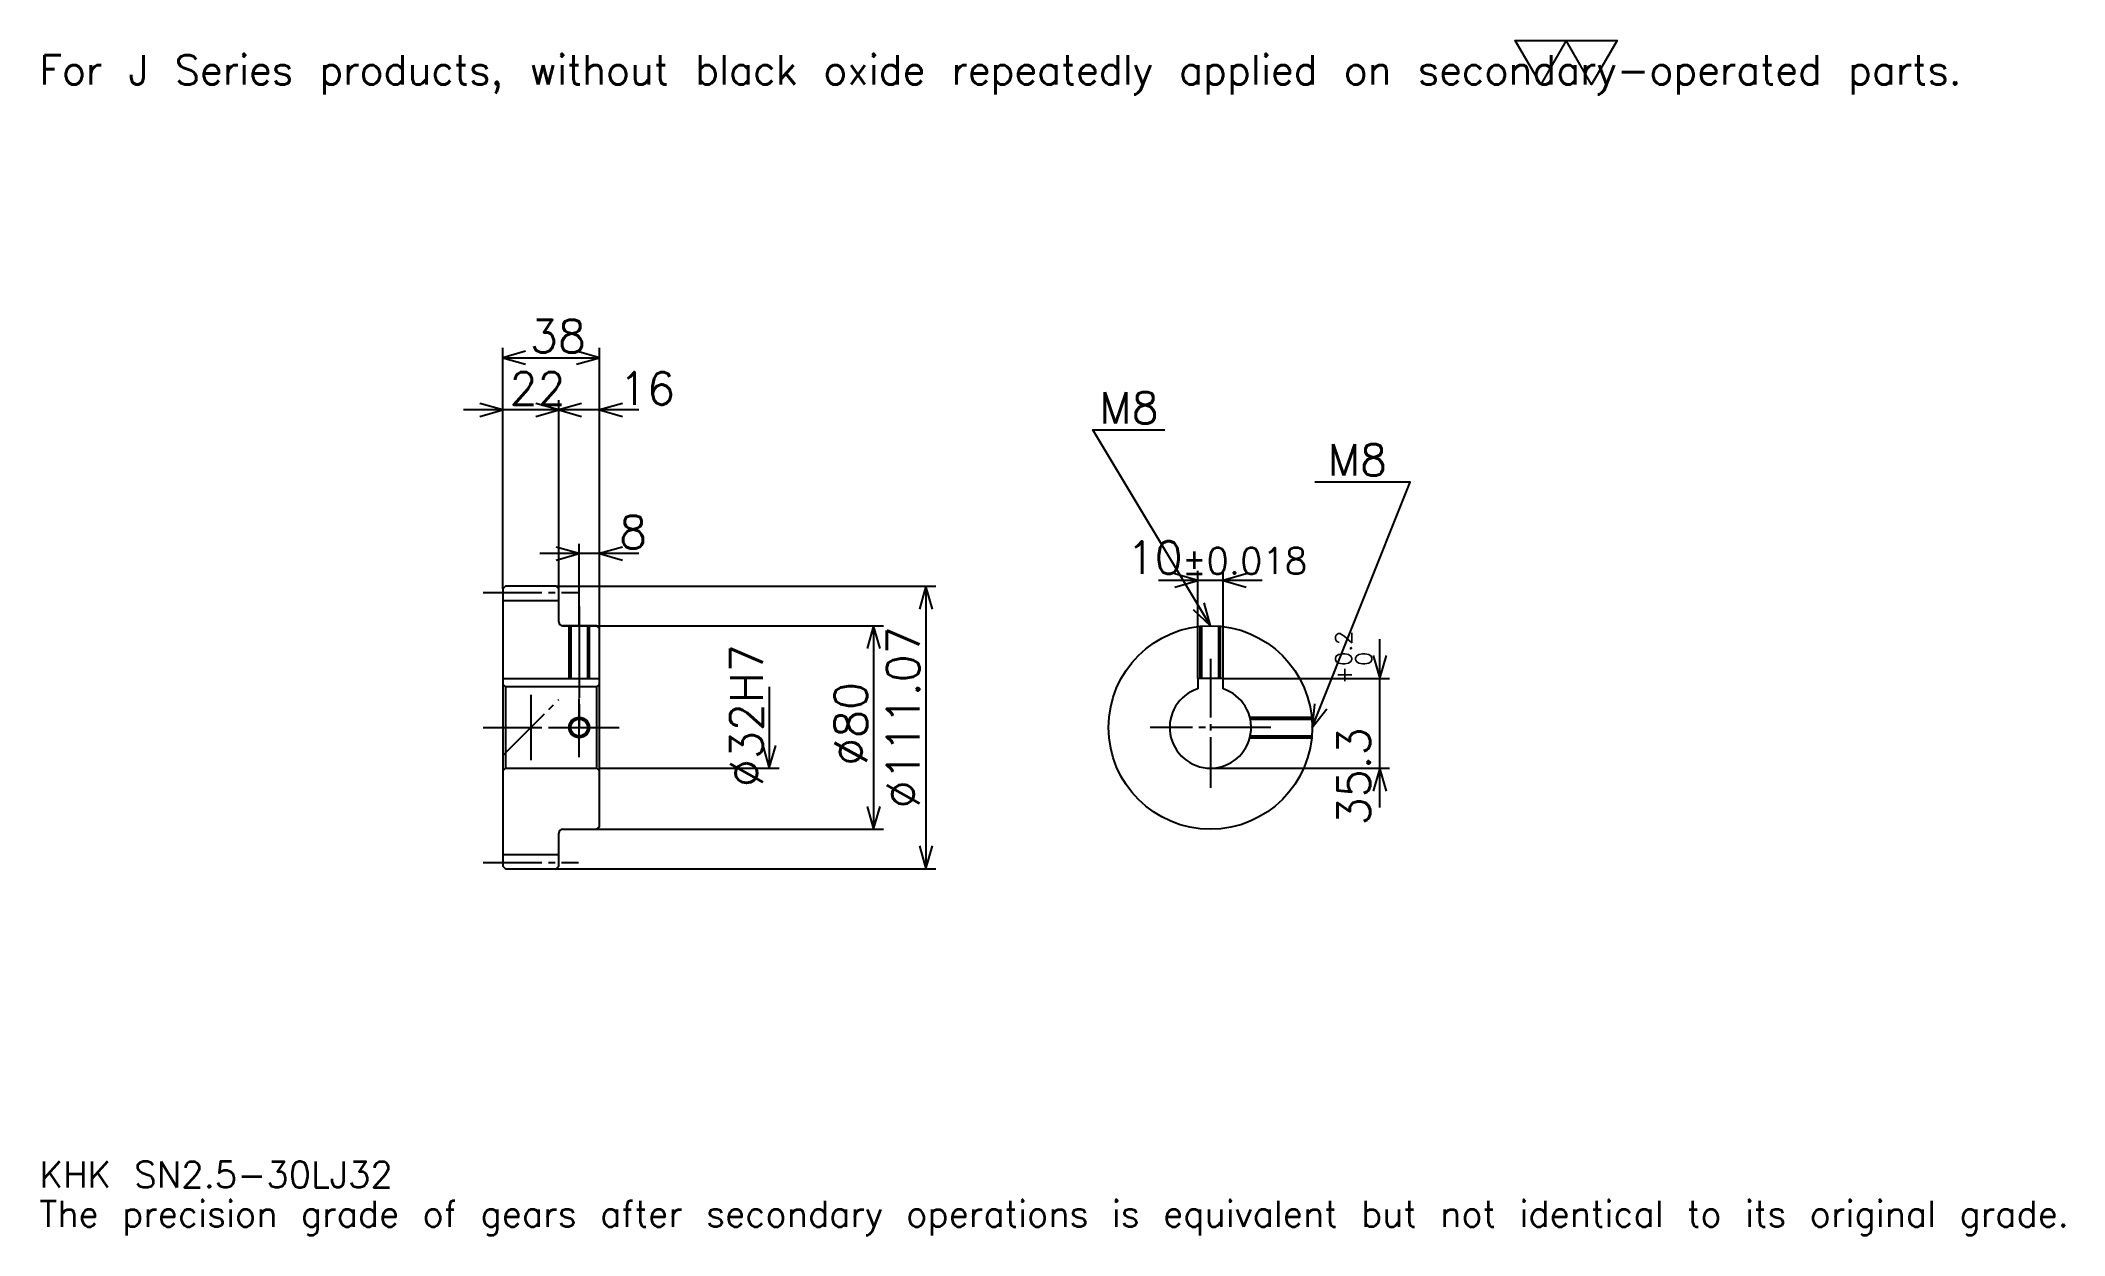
# Model space of a CAD drawing. Extents: x 26 to 822, y 9 to 479.
import ezdxf

# ---------------------------------------------------------------- set-up
doc = ezdxf.new("R2010")
doc.units = 0
doc.linetypes.add('DASHDOT', pattern=[30.782608, 23.086957, -2.565217, 2.565217, -2.565217])
doc.layers.get('0').update_dxf_attribs({"linetype": 'CONTINUOUS'})
doc.layers.add('DASHDOT', color=6, linetype='DASHDOT')
doc.styles.add('KANJI', font='TXT', dxfattribs={"bigfont": 'BIGFONT'})

msp = doc.modelspace()

# ---------------------------------------------------------------- linework, layer by layer
at = {"color": 5}
for p, q in [((207.782593, 264.598206), (207.782593, 358.228638)), ((245.782593, 264.598206), (245.782593, 358.228638)), ((207.782593, 354.380829), (245.782593, 354.380829)), ((229.782593, 264.598206), (229.782593, 337.706909)), ((245.173889, 333.85907), (192.391296, 333.85907)), ((261.173889, 333.85907), (214.391281, 333.85907)), ((237.782593, 264.598206), (237.782593, 281.272125)), ((261.173889, 277.424316), (222.391296, 277.424316)), ((480.869537, 228.365219), (480.869537, 270.691315)), ((490.869537, 228.365219), (490.869537, 270.691315)), ((207.782593, 263.598206), (207.782593, 264.598206)), ((228.782593, 264.598206), (245.782593, 264.598206)), ((229.782593, 263.598206), (229.782593, 264.598206)), ((237.782593, 249.065216), (237.782593, 264.598206)), ((237.782593, 249.065216), (237.782593, 264.598206)), ((245.782593, 264.598206), (377.891296, 264.598206)), ((245.782593, 248.065216), (245.782593, 264.598206)), ((374.043457, 264.598206), (374.043457, 153.532211)), ((506.260834, 266.843475), (465.478241, 266.843475)), ((231.282593, 249.065216), (245.782593, 249.065216)), ((245.782593, 249.065216), (357.369568, 249.065216)), ((353.521729, 249.065216), (353.521729, 169.065216)), ((552.434753, 177.67392), (552.434753, 243.756516)), ((312.478241, 225.065216), (312.478241, 193.065216)), ((490.869537, 228.365219), (556.282593, 228.365219)), ((245.782593, 193.065216), (316.32608, 193.065216)), ((485.869537, 193.065216), (556.282593, 193.065216)), ((231.282593, 169.065216), (245.782593, 169.065216)), ((245.782593, 169.065216), (357.369568, 169.065216)), ((228.782593, 153.532211), (245.782593, 153.532211)), ((245.782593, 153.532211), (377.891296, 153.532211))]:
    msp.add_line(p, q, dxfattribs=at)
at = {"color": 4}
for p, q in [((207.782593, 258.973206), (229.782593, 258.973206)), ((207.782593, 228.365219), (245.782593, 228.365219)), ((208.782593, 225.065216), (208.782593, 193.065216)), ((244.782593, 225.065216), (245.782593, 226.065216)), ((244.782593, 193.065216), (245.782593, 192.065216)), ((207.782593, 159.157211), (229.782593, 159.157211))]:
    msp.add_line(p, q, dxfattribs=at)
at = {"color": 7}
msp.add_line((218.782593, 221.891296), (218.782593, 196.239136), dxfattribs=at)
msp.add_lwpolyline([(615.652161, 461.739136), (605.647827, 479.080017), (645.665222, 479.080017), (635.660828, 461.739136), (625.656494, 479.080017), (615.652161, 461.739136)], dxfattribs=at)
at = {"color": 5}
for points in [[(216.760849, 356.946045), (207.782593, 354.380829), (216.760849, 351.815613)], [(236.804337, 351.815613), (245.782593, 354.380829), (236.804337, 356.946045)], [(198.804337, 331.293884), (207.782593, 333.85907), (198.804337, 336.424316)], [(220.804337, 331.293884), (229.782593, 333.85907), (220.804337, 336.424316)], [(238.760849, 336.424316), (229.782593, 333.85907), (238.760849, 331.293884)], [(254.760849, 336.424316), (245.782593, 333.85907), (254.760849, 331.293884)], [(485.869537, 249.065216), (439.695618, 326.021729), (467.913025, 326.021729)], [(525.869507, 209.065216), (564.347778, 305.5), (526.89563, 305.5)], [(228.804337, 274.85907), (237.782593, 277.424316), (228.804337, 279.989502)], [(254.760849, 279.989502), (245.782593, 277.424316), (254.760849, 274.85907)], [(376.608673, 255.619965), (374.043457, 264.598206), (371.478241, 255.619965)], [(471.891266, 264.278259), (480.869537, 266.843475), (471.891266, 269.408691)], [(499.847809, 269.408691), (490.869537, 266.843475), (499.847809, 264.278259)], [(479.050598, 255.444214), (485.869537, 249.065216), (483.449921, 258.083801)], [(356.086945, 240.08696), (353.521729, 249.065216), (350.956512, 240.08696)], [(549.869507, 237.343475), (552.434753, 228.365219), (555, 237.343475)], [(526.814331, 218.354828), (525.869507, 209.065216), (531.579407, 216.453506)], [(309.913025, 202.043472), (312.478241, 193.065216), (315.043457, 202.043472)], [(555, 184.08696), (552.434753, 193.065216), (549.869507, 184.08696)], [(350.956512, 178.043472), (353.521729, 169.065216), (356.086945, 178.043472)], [(371.478241, 162.510468), (374.043457, 153.532211), (376.608673, 162.510468)]]:
    msp.add_lwpolyline(points, dxfattribs=at)
at = {"color": 4}
for points in [[(229.782593, 250.565216), (229.782593, 263.598206), (228.782593, 264.598206), (208.782593, 264.598206), (207.782593, 263.598206), (207.782593, 192.065216)], [(231.282593, 169.065216), (244.782593, 169.065216), (245.782593, 170.065216), (245.782593, 248.065216), (244.782593, 249.065216), (231.282593, 249.065216)], [(233.782593, 249.065216), (233.782593, 228.365219)], [(234.457596, 249.065216), (234.457596, 228.365219)], [(241.10759, 249.065216), (241.10759, 228.365219)], [(241.782593, 249.065216), (241.782593, 228.365219)], [(481.869537, 228.365219), (481.869537, 248.864716)], [(482.544525, 228.365219), (482.544525, 248.926788)], [(489.19455, 228.365219), (489.19455, 248.926788)], [(489.869537, 228.365219), (489.869537, 248.864716)], [(207.782593, 192.065216), (208.782593, 193.065216), (244.782593, 193.065216), (244.782593, 225.065216), (208.782593, 225.065216), (207.782593, 226.065216)], [(490.869537, 224.263901), (490.869537, 228.365219), (480.869537, 228.365219), (480.869537, 224.263901)], [(501.361481, 213.065216), (525.669067, 213.065216)], [(501.520233, 212.390213), (525.731079, 212.390213)], [(501.361481, 205.065216), (525.669067, 205.065216)], [(501.520233, 205.740219), (525.731079, 205.740219)], [(207.782593, 192.065216), (207.782593, 154.532211), (208.782593, 153.532211), (228.782593, 153.532211), (229.782593, 154.532211), (229.782593, 167.565216)]]:
    msp.add_lwpolyline(points, dxfattribs=at)
for centre, radius in [((485.869537, 209.065216), 40), ((237.782593, 209.065216), 3.325)]:
    msp.add_circle(centre, radius, dxfattribs=at)
at = {"color": 7}
msp.add_circle((237.782593, 209.065216), 4, dxfattribs=at)
at = {"color": 4}
for centre, radius, start, end in [((231.282593, 250.565216), 1.5, 180, 270), ((485.869537, 209.065216), 16, 108.209957329, 71.790042671), ((231.282593, 167.565216), 1.5, 90, 180)]:
    msp.add_arc(centre, radius, start, end, dxfattribs=at)
at = {"layer": 'DASHDOT', "color": 7}
for p, q in [((200.086945, 262.098206), (237.478241, 262.098206)), ((237.782593, 249.065216), (237.782593, 209.065216)), ((485.869537, 236.060867), (485.869537, 185.369568)), ((207.782593, 198.065216), (229.782593, 220.065216)), ((200.086945, 209.065216), (253.478241, 209.065216)), ((509.565216, 209.065216), (462.173889, 209.065216)), ((200.086945, 156.032211), (237.478241, 156.032211))]:
    msp.add_line(p, q, dxfattribs=at)
for points in [[(237.782593, 256.760864), (237.782593, 220.669556)], [(237.782593, 197.369568), (237.782593, 220.760864)], [(226.086945, 209.065216), (249.478241, 209.065216)]]:
    msp.add_lwpolyline(points, dxfattribs=at)

# ---------------------------------------------------------------- texts
at = {"color": 7, "style": 'KANJI'}
for s, height, p in [('For J Series products, without black oxide repeatedly applied on secondary-operated parts.', 11.543478, (25.652174, 461.739136)), ('38', 12.826087, (218.445633, 356.432983)), ('22', 12.826087, (210.445633, 335.911255)), ('16', 12.826087, (253.478241, 335.911255)), ('M8', 12.313044, (442.260864, 328.586945)), ('M8', 12.313044, (532.026062, 308.065216)), ('8', 12.826087, (253.478241, 279.476471)), ('10', 12.826087, (452.980896, 269.408691)), ('%%p0.018', 10.26087, (474.655426, 269.408691)), ('KHK SN2.5-30LJ32', 10.26087, (25.652174, 28.217392)), ('The precision grade of gears after secondary operations is equivalent but not identical to its original grade.', 10.26087, (25.652174, 12.826087))]:
    msp.add_text(s, height=height, dxfattribs=at).set_placement(p)
for s, height, p in [('%%c111.07', 12.826087, (371.478241, 177.320648)), ('%%c32H7', 12.826087, (309.913025, 185.657608)), ('0.2', 6.413043, (541.404297, 233.312439)), ('+', 6.413043, (541.404297, 226.129822)), ('0', 6.413043, (549.356506, 233.312439)), ('%%c80', 12.826087, (350.956512, 193.994568)), ('35.3', 12.826087, (548.586914, 170.613449))]:
    msp.add_text(s, height=height, rotation=90, dxfattribs=at).set_placement(p)

doc.saveas('drawing.dxf')
